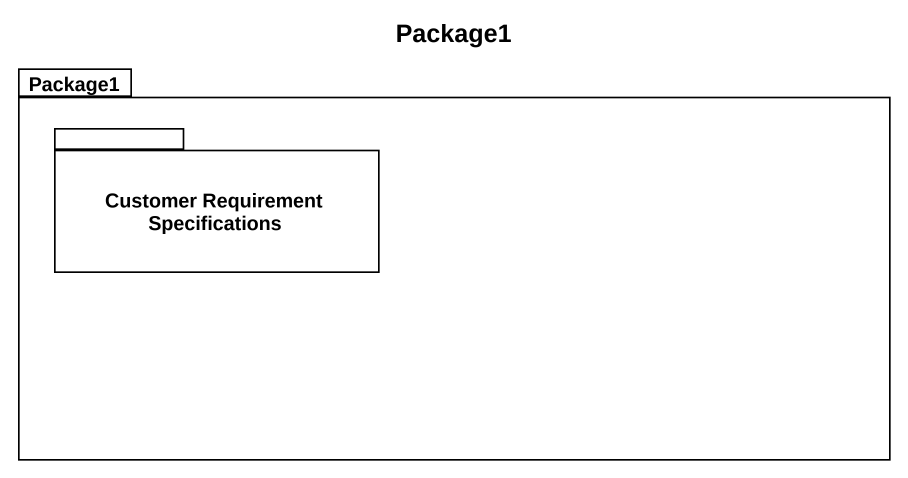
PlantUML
@startuml
title Package1
package Package1 {
  package "Customer Requirement Specifications" as Customer_Requirement {
  }
}
@enduml
